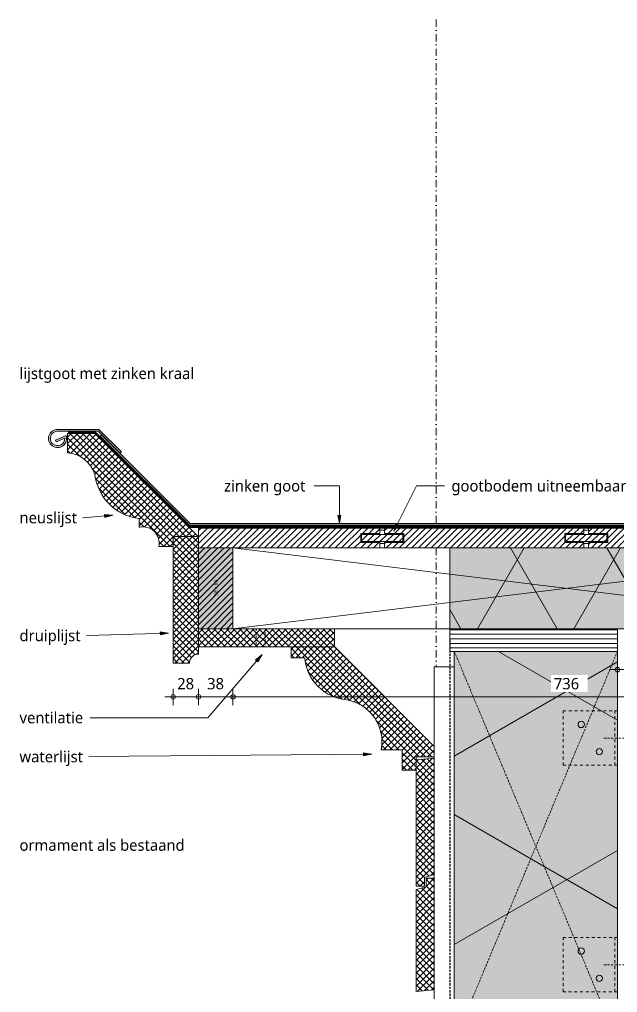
# Model space of a CAD drawing. Header units: millimetres. Extents: x -435 to 27166, y -19117 to 26500.
# Drawn here: x 6955 to 7614, y -10045 to -8972 of the extents above; entities that cross this region are included whole.
import ezdxf

# ---------------------------------------------------------------- set-up
doc = ezdxf.new("R2010")
doc.units = ezdxf.units.MM
for name, pattern in [('Dash', [6.35, 3.175, -3.175]), ('MV_hidden', [3.75, 2.5, -1.25]), ('MV_stramien', [16, 8, -4, 0, -4]), ('Streep-stip _ detail', [4, 2, -1, 0, -1])]:
    doc.linetypes.add(name, pattern=pattern)
for name, color, linetype, lineweight in [('A-ANNO-DIMS', 211, 'Continuous', 13), ('A-ANNO-DIMS-5', 211, 'Continuous', 13), ('A-ANNO-NOTE', 131, 'Continuous', 18), ('A-DETL', 90, 'Continuous', 13), ('A-DETL-GENF', 92, 'Continuous', 18), ('A-DETL-MEDM', 33, 'Continuous', 18), ('G-ANNO-TEXT', 231, 'Continuous', 13)]:
    doc.layers.add(name, color=color, linetype=linetype, lineweight=lineweight)
doc.styles.add('Segoe UI_1', font='segoeui.ttf', dxfattribs={"height": 4})
doc.styles.add('Segoe UI_3', font='segoeui.ttf', dxfattribs={"height": 12.5})
doc.dimstyles.new('2_5_mm_5', dxfattribs={"dimscale": 304.8, "dimtxt": 13.092049, "dimasz": 0.016404, "dimexe": 0.029528, "dimexo": 0.0625, "dimgap": 0.014764, "dimtad": 1, "dimdec": 0, "dimzin": 0, "dimdsep": 46, "dimtxsty": 'Segoe UI_3', "dimblk1": 'DOTBLANK', "dimblk2": 'DOTBLANK', "dimsah": 1, "dimcen": 0.09, "dimdle": 0.029528, "dimazin": 0, "dimtfac": 1, "dimtdec": 4, "dimtix": 1, "dimtmove": 0, "dimatfit": 3, "dimfxl": 0.029528, "dimfxlon": 1, "dimtvp": 1, "dimtfill": 1, "dimtolj": 1, "dimtzin": 0, "dimarcsym": 2})
pattern_1 = [(45, (0, 0), (-3.535534, 3.535534), []), (135, (0, 0), (-3.535534, -3.535534), [])]
pattern_2 = [(0, (0, 0), (0, 5), [])]
pattern_3 = [(45, (0, 0), (-3.535534, 3.535534), [])]

# ---------------------------------------------------------------- blocks, each defined once
blk = doc.blocks.new('42 isolatie - Type 1-3768603-Details Appartement')
at = {"layer": 'A-DETL-GENF'}
blk.add_hatch(color=256, dxfattribs=at).paths.add_polyline_path([(-31.5, 180.8), (0.3, 0.8), (622.3, 0.8), (622.3, 180.8), (82.2, 180.8)])
at = {"layer": 'A-DETL-GENF', "lineweight": 13}
h = blk.add_hatch(dxfattribs=at)
h.set_pattern_fill('FP_43', color=256, style=0, pattern_type=2)
h.set_pattern_definition([(60, (-2126.39, 181.76), (-155.885, 90), []), (120, (-2126.39, 181.76), (-155.885, -90), [])])
h.paths.add_polyline_path([(-31.5, 180.8), (0.3, 0.8), (622.3, 0.8), (622.3, 180.8), (82.2, 180.8)])
at = {"layer": 'A-DETL-GENF'}
for p, q in [((166.7, 180.8), (-31.5, 180.8)), ((-31.5, 180.8), (-23.5, 135.8)), ((-31.5, 180.8), (-23.5, 135.8)), ((175.8, 180.8), (166.7, 180.8)), ((175.8, 180.8), (166.7, 180.8)), ((605.2, 180.8), (175.8, 180.8)), ((622.3, 180.8), (605.2, 180.8)), ((622.3, 180.8), (605.2, 180.8)), ((-23.5, 135.8), (-0.6, 5.8)), ((-0.6, 5.8), (0.3, 0.8)), ((-0.6, 5.8), (0.3, 0.8)), ((0.3, 0.8), (28.3, 0.8)), ((28.3, 0.8), (458.3, 0.8)), ((28.3, 0.8), (458.3, 0.8)), ((458.3, 0.8), (622.3, 0.8))]:
    blk.add_line(p, q, dxfattribs=at)
blk = doc.blocks.new('42 isolatie - Type 1-3767676-Details Appartement')
at = {"layer": 'A-DETL-GENF'}
blk.add_hatch(color=256, dxfattribs=at).paths.add_polyline_path([(497.3, 0.8), (497.3, 89.8), (0.3, 89.8), (0.3, 0.8), (244.3, 0.8)])
at = {"layer": 'A-DETL-GENF', "lineweight": 13}
h = blk.add_hatch(dxfattribs=at)
h.set_pattern_fill('FP_77', color=256, style=0, pattern_type=2)
h.set_pattern_definition([(60, (-357.56, 184.11), (-79.674, 46), []), (120, (-357.56, 184.11), (-79.674, -46), [])])
h.paths.add_polyline_path([(497.3, 0.8), (497.3, 89.8), (0.3, 89.8), (0.3, 0.8), (244.3, 0.8)])
at = {"layer": 'A-DETL-GENF'}
for p, q in [((148.3, 89.8), (0.3, 89.8)), ((0.3, 89.8), (0.3, 0.8)), ((0.3, 89.8), (0.3, 0.8)), ((153.3, 89.8), (148.3, 89.8)), ((153.3, 89.8), (148.3, 89.8)), ((306.7, 89.8), (153.3, 89.8)), ((497.3, 89.8), (306.7, 89.8)), ((497.3, 89.8), (306.7, 89.8)), ((497.3, 0.8), (497.3, 89.8)), ((497.3, 0.8), (497.3, 89.8)), ((0.3, 0.8), (497.3, 0.8)), ((0.3, 0.8), (497.3, 0.8))]:
    blk.add_line(p, q, dxfattribs=at)
blk = doc.blocks.new('00 hout_rechthoekig_sls - SLS 38x89-V151-Details Appartement')
at = {"layer": 'A-DETL-GENF', "lineweight": 13}
blk.add_hatch(color=256, dxfattribs=at).paths.add_polyline_path([(0, -38), (89, -38), (89, 0), (0, 0)])
at = {"layer": 'A-DETL-MEDM', "lineweight": 13}
h = blk.add_hatch(dxfattribs=at)
h.set_pattern_fill('FP_169', color=256, style=0, pattern_type=2)
h.set_pattern_definition([(315, (9643.762, 7152.137), (3.535534, 3.535534), [])])
h.paths.add_polyline_path([(0, -38), (89, -38), (89, 0), (0, 0)])
at = {"layer": 'A-DETL-MEDM'}
for p, q in [((0, 0), (89, 0)), ((0, -38), (0, 0)), ((89, 0), (89, -38)), ((89, 0), (89, -38)), ((89, 0), (89, -38)), ((89, -38), (0, -38)), ((89, -38), (0, -38))]:
    blk.add_line(p, q, dxfattribs=at)
blk = doc.blocks.new('30_L-anker plat - 60x60-4466371-Details Appartement')
at = {"layer": 'A-DETL-GENF', "linetype": 'Streep-stip _ detail', "lineweight": 13}
blk.add_line((5, -15), (5, 30), dxfattribs=at)
at = {"layer": 'A-DETL-GENF', "linetype": 'Dash'}
for p, q in [((-25, -60), (-25, 0)), ((35, 0), (-25, 0)), ((35, 0), (35, -60)), ((35, -3), (-25, -3)), ((35, -60), (-25, -60))]:
    blk.add_line(p, q, dxfattribs=at)
at = {"layer": 'A-DETL-GENF', "lineweight": 13}
for centre in [(20, -20), (-10, -40)]:
    blk.add_circle(centre, 3.5, dxfattribs=at)
blk = doc.blocks.new('DIMBLOCK576-Details Appartement')
at = {"layer": 'A-ANNO-DIMS-5'}
for p, q in [((7124.1, -9719), (7124.1, -9710)), ((7152.1, -9719), (7152.1, -9710)), ((7115.1, -9719), (7152.1, -9719)), ((7124.1, -9719), (7124.1, -9728)), ((7152.1, -9719), (7152.1, -9728))]:
    blk.add_line(p, q, dxfattribs=at)
for centre in [(7124.1, -9719), (7152.1, -9719)]:
    blk.add_circle(centre, 2.5, dxfattribs=at)
at = {"layer": 'A-ANNO-DIMS-5', "color": 0, "insert": (7128.6, -9698.2), "char_height": 12.5, "width": 22.852, "attachment_point": 1, "line_spacing_factor": 1.142579, "style": 'Segoe UI_3', "bg_fill": 3, "box_fill_scale": 1.25, "bg_fill_color": 9, "bg_fill_true_color": 13158600, "bg_fill_transparency": 0}
blk.add_mtext('28', dxfattribs=at)
blk = doc.blocks.new('_DotBlank')
at = {"color": 0, "linetype": 'ByBlock', "lineweight": -2}
blk.add_line((-0.5, 0), (-1, 0), dxfattribs=at)
blk.add_circle((0, 0), 0.5, dxfattribs=at)
blk = doc.blocks.new('DIMBLOCK577-Details Appartement')
at = {"layer": 'A-ANNO-DIMS-5'}
for p, q in [((7152.1, -9719), (7152.1, -9710)), ((7190.1, -9719), (7190.1, -9710)), ((7152.1, -9719), (7190.1, -9719)), ((7152.1, -9719), (7152.1, -9728)), ((7190.1, -9719), (7190.1, -9728))]:
    blk.add_line(p, q, dxfattribs=at)
for centre in [(7152.1, -9719), (7190.1, -9719)]:
    blk.add_circle(centre, 2.5, dxfattribs=at)
at = {"layer": 'A-ANNO-DIMS-5', "color": 0, "insert": (7161.6, -9698.2), "char_height": 12.5, "width": 22.852, "attachment_point": 1, "line_spacing_factor": 1.142579, "style": 'Segoe UI_3', "bg_fill": 3, "box_fill_scale": 1.25, "bg_fill_color": 9, "bg_fill_true_color": 13158600, "bg_fill_transparency": 0}
blk.add_mtext('38', dxfattribs=at)
blk = doc.blocks.new('DIMBLOCK578-Details Appartement')
at = {"layer": 'A-ANNO-DIMS-5'}
for p, q in [((7190.1, -9719), (7190.1, -9710)), ((7926.1, -9719), (7926.1, -9710)), ((7190.1, -9719), (7926.1, -9719)), ((7190.1, -9719), (7190.1, -9728)), ((7926.1, -9719), (7926.1, -9728))]:
    blk.add_line(p, q, dxfattribs=at)
for centre in [(7190.1, -9719), (7926.1, -9719)]:
    blk.add_circle(centre, 2.5, dxfattribs=at)
at = {"layer": 'A-ANNO-DIMS-5', "color": 0, "insert": (7543.9, -9698.2), "char_height": 12.5, "width": 34.277, "attachment_point": 1, "line_spacing_factor": 1.142579, "style": 'Segoe UI_3', "bg_fill": 3, "box_fill_scale": 1.25, "bg_fill_color": 9, "bg_fill_true_color": 13158600, "bg_fill_transparency": 0}
blk.add_mtext('736', dxfattribs=at)
blk = doc.blocks.new('DIMBLOCK584-Details Appartement')
at = {"layer": 'A-ANNO-DIMS-5'}
for p, q in [((7614.1, -9689), (7614.1, -9680)), ((7964.1, -9689), (7964.1, -9680)), ((7605.1, -9689), (7973.1, -9689)), ((7614.1, -9689), (7614.1, -9698)), ((7964.1, -9689), (7964.1, -9698))]:
    blk.add_line(p, q, dxfattribs=at)
for centre in [(7614.1, -9689), (7964.1, -9689)]:
    blk.add_circle(centre, 2.5, dxfattribs=at)
at = {"layer": 'A-ANNO-DIMS-5', "color": 0, "insert": (7774.9, -9668.2), "char_height": 12.5, "width": 34.277, "attachment_point": 1, "line_spacing_factor": 1.142579, "style": 'Segoe UI_3', "bg_fill": 3, "box_fill_scale": 1.25, "bg_fill_color": 9, "bg_fill_true_color": 13158600, "bg_fill_transparency": 0}
blk.add_mtext('350', dxfattribs=at)

msp = doc.modelspace()

# ---------------------------------------------------------------- hatches: boundary and pattern name
at = {"layer": 'A-DETL-GENF'}
for points in [[(7754.4, -9529.8), (7924.6, -9303.6), (7908.1, -9291.2), (7907.6, -9301.9), (7909.6, -9301.8), (7909.9, -9295.1), (7921.8, -9304), (7753.4, -9527.8), (7142.9, -9527.8), (7045.1, -9430), (7043.7, -9431.4), (7142.1, -9529.8), (7673.1, -9529.8)], [(7065.6, -9450.1), (7067, -9448.7), (7042.2, -9424), (6996.7, -9424), (6994.2, -9424.3), (6991.9, -9425.2), (6989.8, -9426.7), (6988.2, -9428.6), (6987.2, -9430.9), (6986.7, -9433.4), (6986.9, -9435.9), (6987.7, -9438.3), (6989, -9440.4), (6990.9, -9442.1), (6993.1, -9443.3), (6995.6, -9443.9), (6998.1, -9443.9), (7000.5, -9443.2), (7002.7, -9442), (7004.5, -9440.2), (7005.8, -9438.1), (7006.6, -9435.7), (7006.7, -9433.2), (7006.2, -9430.7), (6994.5, -9435.9), (6995.3, -9437.8), (7004.7, -9433.6), (7004.5, -9435.6), (7003.9, -9437.4), (7002.8, -9439.1), (7001.3, -9440.5), (6999.6, -9441.4), (6997.6, -9441.9), (6995.6, -9441.9), (6993.7, -9441.4), (6992, -9440.4), (6990.5, -9439), (6989.4, -9437.3), (6988.8, -9435.4), (6988.7, -9433.4), (6989.1, -9431.5), (6990, -9429.7), (6991.2, -9428.1), (6992.9, -9426.9), (6994.7, -9426.2), (6996.7, -9426), (7041.4, -9426), (7046.9, -9431.4)]]:
    msp.add_hatch(color=9, dxfattribs=at).paths.add_polyline_path(points)
at = {"layer": 'A-DETL-GENF', "lineweight": 13}
h = msp.add_hatch(dxfattribs=at)
h.set_pattern_fill('FP_20', color=250, style=0, pattern_type=2)
h.set_pattern_definition(pattern_1)
h.paths.add_polyline_path([(7108.2, -9553.2), (7124.1, -9553.2), (7124.1, -9542.1), (7151.6, -9542.1), (7037.9, -9428.4), (7007.8, -9428.4), (7007.8, -9449.7), (7011.9, -9450.3), (7015.8, -9451.4), (7019.6, -9452.9), (7023.1, -9454.8), (7026.5, -9457.2), (7029.5, -9459.9), (7032.2, -9462.9), (7034.5, -9466.3), (7036.4, -9469.8), (7037.9, -9473.7), (7038.9, -9479.8), (7040.7, -9485.7), (7043.1, -9491.4), (7046.1, -9496.9), (7049.6, -9501.9), (7053.8, -9506.5), (7058.4, -9510.7), (7063.5, -9514.3), (7068.9, -9517.3), (7074.6, -9519.7), (7080.5, -9521.4), (7086.7, -9522.4), (7086.7, -9532), (7091.2, -9531.4), (7095.6, -9532.1), (7099.8, -9533.8), (7103.4, -9536.5), (7106.2, -9540.1), (7108, -9544.2), (7108.7, -9548.7)])
h = msp.add_hatch(dxfattribs=at)
h.set_pattern_fill('FP_33', color=250, style=0, pattern_type=2)
h.set_pattern_definition(pattern_3)
h.paths.add_polyline_path([(7152.1, -9554.8), (7352.1, -9554.8), (7352.1, -9548.8), (7330.9, -9548.8), (7330.9, -9538.8), (7352.1, -9538.8), (7352.1, -9532.8), (7152.1, -9532.8)])
h = msp.add_hatch(dxfattribs=at)
h.set_pattern_fill('FP_36', color=254, style=0, pattern_type=2)
h.set_pattern_definition(pattern_2)
h.paths.add_polyline_path([(7352.1, -9554.8), (7357.1, -9554.8), (7357.1, -9548.8), (7378.4, -9548.8), (7378.4, -9538.8), (7357.1, -9538.8), (7357.1, -9532.8), (7352.1, -9532.8), (7352.1, -9538.8), (7330.9, -9538.8), (7330.9, -9548.8), (7352.1, -9548.8)])
h.paths.add_polyline_path([(7582.1, -9554.8), (7582.1, -9548.8), (7603.4, -9548.8), (7603.4, -9538.8), (7582.1, -9538.8), (7582.1, -9532.8), (7577.1, -9532.8), (7577.1, -9538.8), (7555.9, -9538.8), (7555.9, -9548.8), (7577.1, -9548.8), (7577.1, -9554.8)])
h.paths.add_polyline_path([(7556.9, -9547.8), (7556.9, -9539.8), (7602.4, -9539.8), (7602.4, -9547.8), (7577.1, -9547.8)])
h.paths.add_polyline_path([(7357.1, -9547.8), (7331.9, -9547.8), (7331.9, -9539.8), (7377.4, -9539.8), (7377.4, -9547.8)])
h = msp.add_hatch(dxfattribs=at)
h.set_pattern_fill('FP_33', color=250, style=0, pattern_type=2)
h.set_pattern_definition(pattern_3)
h.paths.add_polyline_path([(7331.9, -9547.8), (7377.4, -9547.8), (7377.4, -9539.8), (7331.9, -9539.8)])
h = msp.add_hatch(dxfattribs=at)
h.set_pattern_fill('FP_33', color=250, style=0, pattern_type=2)
h.set_pattern_definition(pattern_3)
h.paths.add_polyline_path([(7357.1, -9554.8), (7577.1, -9554.8), (7577.1, -9548.8), (7555.9, -9548.8), (7555.9, -9538.8), (7577.1, -9538.8), (7577.1, -9532.8), (7357.1, -9532.8), (7357.1, -9538.8), (7378.4, -9538.8), (7378.4, -9548.8), (7357.1, -9548.8)])
h = msp.add_hatch(dxfattribs=at)
h.set_pattern_fill('FP_33', color=250, style=0, pattern_type=2)
h.set_pattern_definition(pattern_3)
h.paths.add_polyline_path([(7556.9, -9547.8), (7602.4, -9547.8), (7602.4, -9539.8), (7556.9, -9539.8)])
h = msp.add_hatch(dxfattribs=at)
h.set_pattern_fill('FP_33', color=250, style=0, pattern_type=2)
h.set_pattern_definition(pattern_3)
h.paths.add_polyline_path([(7582.1, -9554.8), (7735.5, -9554.8), (7752.1, -9532.8), (7582.1, -9532.8), (7582.1, -9538.8), (7603.4, -9538.8), (7603.4, -9548.8), (7582.1, -9548.8)])
h = msp.add_hatch(dxfattribs=at)
h.set_pattern_fill('FP_20', color=250, style=0, pattern_type=2)
h.set_pattern_definition(pattern_1)
h.paths.add_polyline_path([(7124.1, -9681.8), (7142.1, -9681.8), (7142.5, -9679.2), (7143.5, -9676.8), (7145.1, -9674.7), (7147.1, -9673.1), (7149.5, -9672.1), (7152.1, -9671.8), (7152.1, -9542.1), (7124.1, -9542.1), (7124.1, -9619.8)])
h = msp.add_hatch(dxfattribs=at)
h.set_pattern_fill('FP_20', color=250, style=0, pattern_type=2)
h.set_pattern_definition(pattern_1)
h.paths.add_polyline_path([(7254.1, -9663.8), (7302.1, -9663.8), (7302.1, -9643.8), (7152.1, -9643.8), (7152.1, -9663.8), (7198.8, -9663.8)])
h = msp.add_hatch(dxfattribs=at)
h.set_pattern_fill('FP_36', color=254, style=0, pattern_type=2)
h.set_pattern_definition(pattern_2)
h.paths.add_polyline_path([(7436, -9668.8), (7614.1, -9668.8), (7614.1, -9643.8), (7429.1, -9643.8), (7429.1, -9668.8)])
h = msp.add_hatch(dxfattribs=at)
h.set_pattern_fill('FP_20', color=250, style=0, pattern_type=2)
h.set_pattern_definition(pattern_1)
h.paths.add_polyline_path([(7376.6, -9799.7), (7392.1, -9799.7), (7392.1, -9785.3), (7412.1, -9785.3), (7412.1, -9773.6), (7302.3, -9663.8), (7254.1, -9663.8), (7254.1, -9675.8), (7269.1, -9675.8), (7270, -9681.8), (7271.5, -9687.5), (7273.7, -9693), (7276.5, -9698.3), (7279.9, -9703.1), (7283.9, -9707.6), (7288.3, -9711.5), (7293.2, -9714.9), (7298.5, -9717.8), (7304, -9719.9), (7309.7, -9721.5), (7315.6, -9722.3), (7320.8, -9723.6), (7325.8, -9725.3), (7330.5, -9727.7), (7335, -9730.6), (7339.1, -9733.9), (7342.8, -9737.7), (7346.1, -9741.9), (7348.9, -9746.4), (7351.1, -9751.2), (7352.8, -9756.3), (7353.9, -9761.5), (7354.4, -9766.7), (7354.3, -9772), (7353.6, -9777.3), (7376.6, -9777.3), (7376.6, -9786.6)])
h = msp.add_hatch(dxfattribs=at)
h.set_pattern_fill('FP_20', color=250, style=0, pattern_type=2)
h.set_pattern_definition(pattern_1)
h.paths.add_polyline_path([(7401.1, -9927.8), (7401.1, -9918.1), (7412.1, -9915.1), (7412.1, -9786.6), (7392.1, -9788.3), (7392.1, -9927.8)])
h = msp.add_hatch(dxfattribs=at)
h.set_pattern_fill('FP_20', color=250, style=0, pattern_type=2)
h.set_pattern_definition(pattern_1)
h.paths.add_polyline_path([(7392.1, -10043.8), (7412.1, -10042.1), (7412.1, -9918.8), (7403.1, -9918.8), (7403.1, -9928.6), (7392.1, -9931.5), (7392.1, -10012.5)])
at = {"layer": 'G-ANNO-TEXT'}
for points in [[(7057.6, -9518.7), (7048.5, -9517.9), (7048.8, -9521)], [(7307.5, -9527.8), (7309.1, -9518.8), (7305.9, -9518.8)], [(7367.3, -9536.4), (7372.7, -9529.1), (7369.9, -9527.7)], [(7119, -9648.7), (7109.9, -9647.4), (7110, -9650.6)], [(7222.2, -9672.3), (7215.1, -9678.1), (7217.5, -9680.2)], [(7343.1, -9782.3), (7334.1, -9780.8), (7334.1, -9783.9)]]:
    msp.add_hatch(color=7, dxfattribs=at).paths.add_polyline_path(points)

# ---------------------------------------------------------------- linework, layer by layer
at = {"layer": 'A-DETL', "linetype": 'MV_stramien', "lineweight": 18}
for p, q in [((7414.1, -8971.9), (7414.1, -9532.8)), ((7414.1, -9554.8), (7414.1, -9685.8))]:
    msp.add_line(p, q, dxfattribs=at)
at = {"layer": 'A-DETL', "lineweight": 18}
for p, q in [((7006.2, -9430.7), (6994.5, -9435.9)), ((6995.3, -9437.8), (7004.7, -9433.6)), ((7042.2, -9424), (6996.7, -9424)), ((6996.7, -9426), (7041.4, -9426)), ((7037.9, -9428.4), (7007.8, -9428.4)), ((7007.8, -9428.4), (7007.8, -9449.7)), ((7151.6, -9542.1), (7037.9, -9428.4)), ((7041.4, -9426), (7065.6, -9450.1)), ((7067, -9448.7), (7042.2, -9424)), ((7045.1, -9430), (7043.7, -9431.4)), ((7043.7, -9431.4), (7142.1, -9529.8)), ((7142.9, -9527.8), (7045.1, -9430)), ((6994.5, -9435.9), (6995.3, -9437.8)), ((7065.6, -9450.1), (7067, -9448.7)), ((7086.7, -9522.4), (7086.7, -9532)), ((7142.1, -9529.8), (7754.4, -9529.8)), ((7753.4, -9527.8), (7142.9, -9527.8)), ((7352.1, -9532.8), (7152.1, -9532.8)), ((7152.1, -9532.8), (7152.1, -9554.8)), ((7330.9, -9548.8), (7330.9, -9538.8)), ((7330.9, -9538.8), (7352.1, -9538.8)), ((7377.4, -9539.8), (7331.9, -9539.8)), ((7331.9, -9539.8), (7331.9, -9547.8)), ((7357.1, -9532.8), (7352.1, -9532.8)), ((7352.1, -9538.8), (7352.1, -9532.8)), ((7577.1, -9532.8), (7357.1, -9532.8)), ((7357.1, -9532.8), (7357.1, -9538.8)), ((7357.1, -9538.8), (7378.4, -9538.8)), ((7377.4, -9547.8), (7377.4, -9539.8)), ((7378.4, -9538.8), (7378.4, -9548.8)), ((7555.9, -9548.8), (7555.9, -9538.8)), ((7555.9, -9538.8), (7577.1, -9538.8)), ((7602.4, -9539.8), (7556.9, -9539.8)), ((7556.9, -9539.8), (7556.9, -9547.8)), ((7582.1, -9532.8), (7577.1, -9532.8)), ((7577.1, -9538.8), (7577.1, -9532.8)), ((7752.1, -9532.8), (7582.1, -9532.8)), ((7582.1, -9532.8), (7582.1, -9538.8)), ((7582.1, -9538.8), (7603.4, -9538.8)), ((7602.4, -9547.8), (7602.4, -9539.8)), ((7603.4, -9538.8), (7603.4, -9548.8)), ((7152.1, -9542.1), (7124.1, -9542.1)), ((7124.1, -9542.1), (7124.1, -9681.8)), ((7352.1, -9548.8), (7330.9, -9548.8)), ((7331.9, -9547.8), (7377.4, -9547.8)), ((7352.1, -9554.8), (7352.1, -9548.8)), ((7378.4, -9548.8), (7357.1, -9548.8)), ((7357.1, -9548.8), (7357.1, -9554.8)), ((7577.1, -9548.8), (7555.9, -9548.8)), ((7556.9, -9547.8), (7602.4, -9547.8)), ((7577.1, -9554.8), (7577.1, -9548.8)), ((7603.4, -9548.8), (7582.1, -9548.8)), ((7582.1, -9548.8), (7582.1, -9554.8)), ((7108.2, -9553.2), (7124.1, -9553.2)), ((7190.1, -9554.8), (7926.1, -9643.8)), ((7926.1, -9554.8), (7190.1, -9643.8)), ((7190.1, -9554.8), (7352.1, -9554.8)), ((7198.8, -9554.8), (7352.1, -9554.8)), ((7352.1, -9554.8), (7357.1, -9554.8)), ((7357.1, -9554.8), (7429.1, -9554.8)), ((7357.1, -9554.8), (7577.1, -9554.8)), ((7582.1, -9554.8), (7735.5, -9554.8)), ((7152.1, -9643.8), (7152.1, -9663.8)), ((7302.1, -9643.8), (7190.1, -9643.8)), ((7298.2, -9643.8), (7570.1, -9643.8)), ((7302.1, -9663.8), (7302.1, -9643.8)), ((7429.1, -9643.8), (7429.1, -9668.8)), ((7614.1, -9668.8), (7614.1, -9643.8)), ((7152.1, -9671.8), (7152.1, -9663.8)), ((7152.1, -9663.8), (7254.1, -9663.8)), ((7302.3, -9663.8), (7254.1, -9663.8)), ((7254.1, -9663.8), (7254.1, -9675.8)), ((7412.1, -9773.6), (7302.3, -9663.8)), ((7429.1, -9668.8), (7614.1, -9668.8)), ((7254.1, -9675.8), (7269.1, -9675.8)), ((7124.1, -9681.8), (7142.1, -9681.8)), ((7434.1, -9685.8), (7412.1, -9685.8)), ((7412.1, -9685.8), (7412.1, -9786.6)), ((7434.1, -10115.2), (7434.1, -9685.8)), ((7353.6, -9777.3), (7376.6, -9777.3)), ((7376.6, -9777.3), (7376.6, -9799.7)), ((7392.1, -9788.3), (7392.1, -9785.3)), ((7392.1, -9785.3), (7412.1, -9785.3)), ((7412.1, -9786.6), (7392.1, -9788.3)), ((7412.1, -9915.1), (7412.1, -9786.6)), ((7392.1, -9788.3), (7392.1, -9927.8)), ((7376.6, -9799.7), (7392.1, -9799.7)), ((7401.1, -9918.1), (7412.1, -9915.1)), ((7412.1, -9915.1), (7412.1, -10115.2)), ((7392.1, -9927.8), (7401.1, -9927.8)), ((7401.1, -9927.8), (7401.1, -9918.1)), ((7412.1, -9918.8), (7403.1, -9918.8)), ((7403.1, -9918.8), (7403.1, -9928.6)), ((7403.1, -9928.6), (7392.1, -9931.5)), ((7392.1, -9931.5), (7392.1, -10043.8)), ((7392.1, -10043.8), (7412.1, -10042.1))]:
    msp.add_line(p, q, dxfattribs=at)
at = {"layer": 'A-DETL', "lineweight": 50}
for p, q in [((7038.2, -9427.3), (7008.2, -9427.3)), ((7038.2, -9427.3), (7142.4, -9531.5)), ((7142.4, -9531.5), (7751.6, -9531.5))]:
    msp.add_line(p, q, dxfattribs=at)
at = {"layer": 'A-DETL', "linetype": 'MV_hidden', "lineweight": 18}
for p, q in [((7215.7, -9643.8), (7215.7, -9663.8)), ((7225.7, -9643.8), (7225.7, -9663.8)), ((7434.1, -10099.3), (7614.1, -9668.8)), ((7434.1, -9668.8), (7614.1, -10099.3))]:
    msp.add_line(p, q, dxfattribs=at)
at = {"layer": 'A-DETL', "linetype": 'MV_hidden', "lineweight": 25}
msp.add_line((7429.1, -9656.2), (7429.1, -10131.2), dxfattribs=at)
at = {"layer": 'A-DETL', "lineweight": 18}
for centre, radius, start, end in [((6996.7, -9434), 10, 90, 18.976), ((6996.7, -9434), 8, 90, 2.8946), ((7004.8, -9484.3), 34.7, 17.877, 85.0684), ((7093.1, -9467.2), 55.6, 186.642, 263.358), ((7091, -9549.2), 17.7, 346.8734, 104.0247), ((7152.1, -9681.8), 10, 90, 180), ((7320, -9671.5), 51, 184.8889, 265.1111), ((7320, -9671.5), 51, 193.7897, 196.0385), ((7320, -9671.5), 51, 213.8405, 216.1194), ((7320, -9671.5), 51, 233.8806, 236.1595), ((7320, -9671.5), 51, 253.9615, 256.2103), ((7307.4, -9768.6), 47, 70.9885, 79.9333), ((7307.4, -9768.6), 47, 349.3775, 79.9333), ((7307.4, -9768.6), 47, 60.5014, 68.9072), ((7307.4, -9768.6), 47, 50.9505, 58.9279), ((7307.4, -9768.6), 47, 40.2217, 48.9592), ((7307.4, -9768.6), 47, 30.7687, 38.5422), ((7307.4, -9768.6), 47, 20.3517, 29.0891), ((7307.4, -9768.6), 47, 10.383, 18.3604), ((7307.4, -9768.6), 47, 0.4036, 8.7879), ((7307.4, -9768.6), 47, 349.3775, 358.3224)]:
    msp.add_arc(centre, radius, start, end, dxfattribs=at)
at = {"layer": 'G-ANNO-TEXT', "color": 250}
for p, q in [((7279.8, -9486.3), (7279.5, -9486.3)), ((7307.5, -9486.3), (7279.8, -9486.3)), ((7307.5, -9527.8), (7307.5, -9486.3)), ((7367.3, -9536.4), (7392.6, -9486.3)), ((7392.6, -9486.3), (7423.5, -9486.3)), ((7057.6, -9518.7), (7025, -9521.4)), ((7057.6, -9518.7), (7048.5, -9517.9)), ((7048.5, -9517.9), (7048.8, -9521)), ((7048.8, -9521), (7057.6, -9518.7)), ((7309.1, -9518.8), (7305.9, -9518.8)), ((7305.9, -9518.8), (7307.5, -9527.8)), ((7307.5, -9527.8), (7309.1, -9518.8)), ((7025, -9521.4), (7024.7, -9521.4)), ((7369.9, -9527.7), (7367.3, -9536.4)), ((7367.3, -9536.4), (7372.7, -9529.1)), ((7372.7, -9529.1), (7369.9, -9527.7)), ((7119, -9648.7), (7029.3, -9651.4)), ((7119, -9648.7), (7109.9, -9647.4)), ((7109.9, -9647.4), (7110, -9650.6)), ((7110, -9650.6), (7119, -9648.7)), ((7029.3, -9651.4), (7029, -9651.4)), ((7222.2, -9672.3), (7215.1, -9678.1)), ((7215.1, -9678.1), (7217.5, -9680.2)), ((7217.5, -9680.2), (7222.2, -9672.3)), ((7033, -9742), (7032.6, -9742)), ((7162.4, -9742), (7033, -9742)), ((7031.3, -9784.9), (7031, -9784.9)), ((7343.1, -9782.3), (7031.3, -9784.9)), ((7343.1, -9782.3), (7334.1, -9780.8)), ((7334.1, -9780.8), (7334.1, -9783.9)), ((7334.1, -9783.9), (7343.1, -9782.3))]:
    msp.add_line(p, q, dxfattribs=at)

# ---------------------------------------------------------------- block references
at = {"layer": 'A-DETL-GENF'}
msp.add_blockref('42 isolatie - Type 1-3767676-Details Appartement', (7428.9, -9644.6), dxfattribs=at)
at = {"layer": 'A-DETL-GENF', "rotation": 90.00000000000487}
msp.add_blockref('42 isolatie - Type 1-3768603-Details Appartement', (7614.9, -10291), dxfattribs=at)
at = {"layer": 'A-DETL-GENF', "linetype": 'Streep-stip _ detail', "lineweight": 13, "rotation": 269.9999999999994}
for p in [(7614.1, -9759.4), (7614.1, -10009.4)]:
    msp.add_blockref('30_L-anker plat - 60x60-4466371-Details Appartement', p, dxfattribs=at)
at = {"layer": 'A-DETL-MEDM', "lineweight": 13, "rotation": 89.99999999999991}
msp.add_blockref('00 hout_rechthoekig_sls - SLS 38x89-V151-Details Appartement', (7152.1, -9643.8), dxfattribs=at)

# ---------------------------------------------------------------- texts
at = {"layer": 'A-ANNO-NOTE', "lineweight": 13, "insert": (7169.2, -9607.6), "char_height": 4, "width": 23.65, "attachment_point": 1, "rotation": 90, "style": 'Segoe UI_1'}
msp.add_mtext('38 x 89', dxfattribs=at)
at = {"layer": 'G-ANNO-TEXT', "color": 7, "char_height": 12.5, "attachment_point": 1, "style": 'Segoe UI_3'}
for s, insert, width in [('lijstgoot met zinken kraal', (6954.7, -9356), 236.097), ('zinken goot', (7180.3, -9480), 111.034), ('gootbodem uitneembaar', (7431, -9480), 236.097), ('neuslijst', (6954.7, -9515.1), 75.759), ('druiplijst', (6954.7, -9645.1), 80.97), ('ventilatie', (6954.7, -9735.7), 85.38), ('waterlijst', (6954.7, -9778.7), 83.375), ('ormament als bestaand', (6954.7, -9876.3), 220.464)]:
    msp.add_mtext(s, dxfattribs=dict(at, insert=insert, width=width))

# ---------------------------------------------------------------- dimensions: what is measured, and where the dimension line sits
at = {"layer": 'A-ANNO-DIMS'}
dim = msp.add_linear_dim(base=(7152.1, -9719), p1=(7124.1, -9710), p2=(7152.1, -9710), dimstyle='2_5_mm_5', override={"dimpost": '<>', "dimfxl": 28}, dxfattribs=at)
dim.commit()
dim.dimension.update_dxf_attribs({"geometry": 'DIMBLOCK576-Details Appartement', "text_midpoint": (7138.1, -9708.1)})

# ---------------------------------------------------------------- next in the draw order: dimensions: what is measured, and where the dimension line sits
dim = msp.add_linear_dim(base=(7190.1, -9719), p1=(7152.1, -9710), p2=(7190.1, -9710), dimstyle='2_5_mm_5', override={"dimpost": '<>', "dimfxl": 38}, dxfattribs=at)
dim.commit()
dim.dimension.update_dxf_attribs({"geometry": 'DIMBLOCK577-Details Appartement', "text_midpoint": (7171.1, -9708.1)})

# ---------------------------------------------------------------- next in the draw order: dimensions: what is measured, and where the dimension line sits
dim = msp.add_linear_dim(base=(7926.1, -9719), p1=(7190.1, -9710), p2=(7926.1, -9710), dimstyle='2_5_mm_5', override={"dimpost": '<>', "dimfxl": 736.000132}, dxfattribs=at)
dim.commit()
dim.dimension.update_dxf_attribs({"geometry": 'DIMBLOCK578-Details Appartement', "text_midpoint": (7558.1, -9708.1)})

# ---------------------------------------------------------------- next in the draw order: linework, layer by layer
at = {"layer": 'G-ANNO-TEXT', "color": 250}
msp.add_line((7222.2, -9672.3), (7162.4, -9742), dxfattribs=at)

# ---------------------------------------------------------------- next in the draw order: dimensions: what is measured, and where the dimension line sits
at = {"layer": 'A-ANNO-DIMS'}
dim = msp.add_linear_dim(base=(7964.1, -9689), p1=(7614.1, -9680), p2=(7964.1, -9680), dimstyle='2_5_mm_5', override={"dimpost": '<>', "dimfxl": 350.000066}, dxfattribs=at)
dim.commit()
dim.dimension.update_dxf_attribs({"geometry": 'DIMBLOCK584-Details Appartement', "text_midpoint": (7789.1, -9678.1)})

doc.saveas('drawing.dxf')
